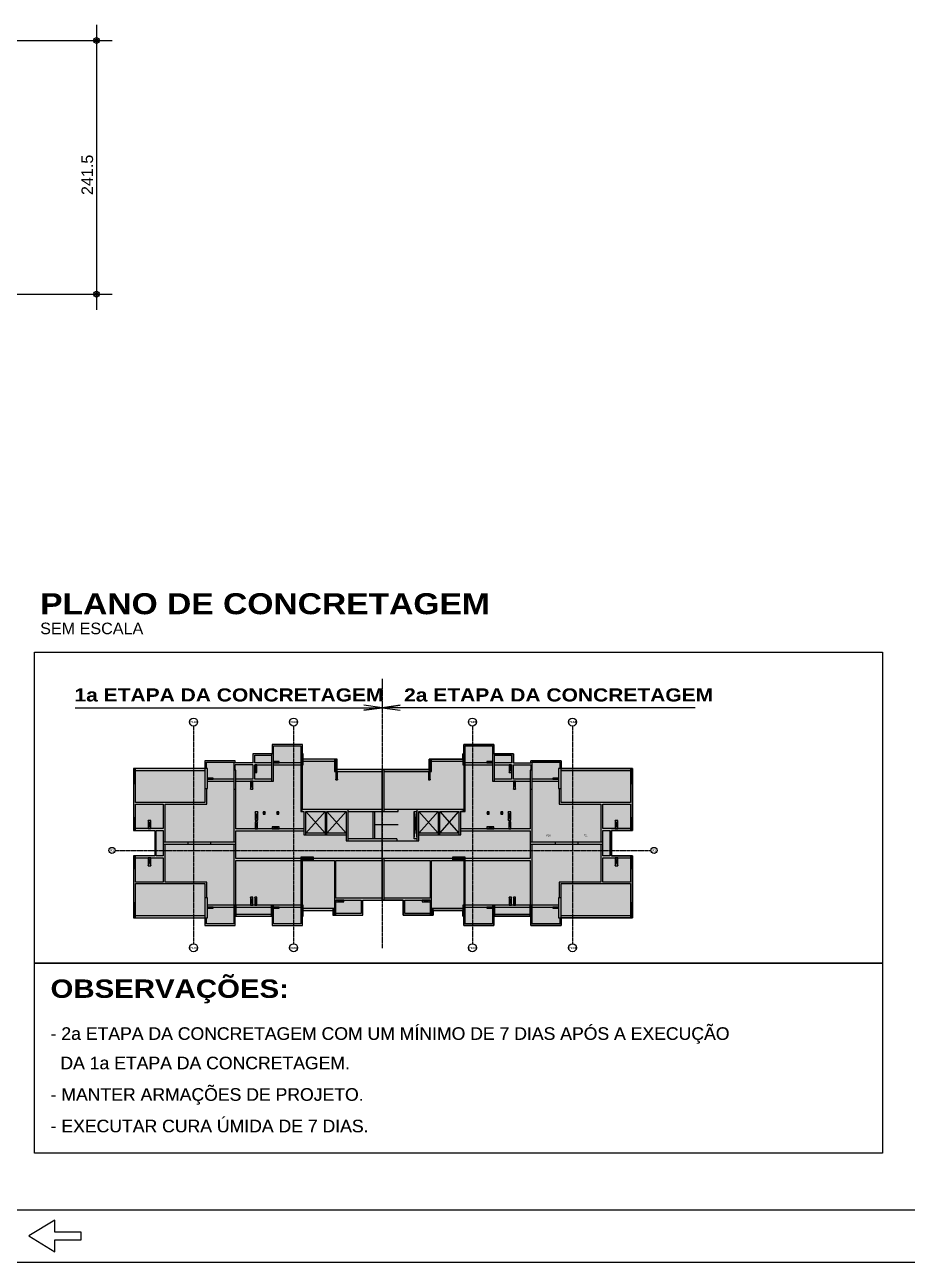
# Model space of a CAD drawing. Extents: x 0 to 7795, y 0 to 4205.
# Drawn here: x 5024 to 5864, y 0 to 1178 of the extents above; entities that cross this region are included whole.
import ezdxf

# ---------------------------------------------------------------- set-up
doc = ezdxf.new("R2010")
doc.units = 0
doc.header["$MEASUREMENT"] = 0
doc.linetypes.add('ESTILO_TQS_0007', pattern=[2.1, 1.5, -0.2, 0.2, -0.2])
for name, color, linetype in [('MTH-179', 1, 'CONTINUOUS'), ('MTH-230', 1, 'CONTINUOUS'), ('MTH-COTAS7', 31, 'CONTINUOUS'), ('MTH-EIXO-214', 4, 'CONTINUOUS'), ('MTH-EIXO-217', 8, 'CONTINUOUS'), ('MTH-FACE-VIGA', 7, 'CONTINUOUS'), ('MTH-MARGEM', 5, 'CONTINUOUS'), ('MTH-PILAR-SEGUE', 5, 'CONTINUOUS'), ('MTH-SIMB_COTA', 3, 'CONTINUOUS'), ('MTH-SOMB118', 163, 'CONTINUOUS'), ('MTH-SOMB120', 56, 'CONTINUOUS'), ('MTH-SOMBRA25', 253, 'CONTINUOUS'), ('MTH-TXT-NEGRITO', 5, 'CONTINUOUS'), ('MTH-TXT-NOTAS', 3, 'CONTINUOUS'), ('MTH-TXT2', 5, 'CONTINUOUS')]:
    doc.layers.add(name, color=color, linetype=linetype)
doc.styles.add('TQS_ARIAL', font='arial.ttf')
doc.styles.add('TQS_ARIAL_BLACK', font='ariblk.ttf')

msp = doc.modelspace()

# ---------------------------------------------------------------- linework, layer by layer
at = {"layer": 'MTH-179', "linetype": 'Continuous'}
msp.add_line((0.004008, -0.002219), (7795.004008, -0.002219), dxfattribs=at)
msp.add_lwpolyline([(5027.503275, 24.997781), (5052.503275, 9.997781), (5052.503275, 21.247781), (5077.503275, 21.247781), (5077.503275, 28.747781), (5052.503275, 28.747781), (5052.503275, 39.997781), (5027.503275, 24.997781)], dxfattribs=at)
at = {"layer": 'MTH-230', "linetype": 'Continuous'}
for p, q in [((5242.664457, 466.218767), (5244.664457, 473.718767)), ((5244.664457, 466.218767), (5242.664457, 473.718767)), ((5260.964456, 476.618757), (5265.964446, 475.618757)), ((5260.964456, 475.618757), (5265.964446, 476.618757)), ((5463.764457, 475.618767), (5468.764457, 476.618767)), ((5468.764457, 475.618767), (5463.764457, 476.618767)), ((5485.064456, 466.217037), (5487.064456, 473.718767)), ((5485.064456, 473.717037), (5487.064456, 466.217037)), ((5198.064004, 460.968766), (5203.064004, 459.968766)), ((5198.064004, 459.968766), (5203.064004, 460.968766)), ((5319.964456, 467.218767), (5321.564456, 459.218767)), ((5319.964456, 459.218767), (5321.564456, 467.218767)), ((5409.764457, 467.218767), (5408.164457, 459.218767)), ((5408.164457, 467.218767), (5409.764457, 459.218767)), ((5531.664628, 460.968766), (5526.664456, 459.968766)), ((5526.664456, 460.968766), (5531.664628, 459.968766)), ((5238.764457, 458.068767), (5240.764457, 450.568767)), ((5238.764457, 450.568767), (5240.764457, 458.068767)), ((5488.964457, 458.068767), (5490.964457, 450.568767)), ((5488.964457, 450.568767), (5490.964457, 458.068767)), ((5245.714376, 420.768767), (5243.214376, 428.768767)), ((5245.714376, 428.768767), (5243.214376, 420.768767)), ((5252.814456, 426.768767), (5250.814456, 428.768767)), ((5252.814456, 428.768767), (5250.814456, 426.768767)), ((5265.814456, 426.768767), (5263.814456, 428.768767)), ((5265.814456, 428.768767), (5263.814456, 426.768767)), ((5291.464457, 408.368764), (5309.764457, 429.218767)), ((5291.464457, 429.218767), (5309.764457, 408.368764)), ((5311.364457, 408.368764), (5329.664457, 429.218767)), ((5311.364457, 429.218767), (5329.664457, 408.368764)), ((5394.564456, 403.218763), (5397.064456, 429.218763)), ((5394.564456, 429.218763), (5397.064456, 403.218763)), ((5398.964456, 408.368764), (5417.264456, 429.218767)), ((5398.964456, 429.218767), (5417.264456, 408.368764)), ((5418.864456, 408.368764), (5437.164456, 429.218767)), ((5418.864456, 429.218767), (5437.164456, 408.368764)), ((5463.914456, 426.768767), (5465.914456, 428.768767)), ((5465.914456, 426.768767), (5463.914456, 428.768767)), ((5476.914456, 426.768767), (5478.914456, 428.768767)), ((5478.914456, 426.768767), (5476.914456, 428.768767)), ((5484.014537, 420.768767), (5486.514537, 428.768767)), ((5486.514537, 420.768767), (5484.014537, 428.768767)), ((5141.314455, 412.968767), (5143.814457, 420.468766)), ((5143.814457, 412.968767), (5141.314455, 420.468766)), ((5245.214376, 419.218767), (5243.214376, 412.718767)), ((5243.214376, 419.218767), (5245.214376, 412.718767)), ((5265.914547, 412.718767), (5259.414376, 414.418767)), ((5265.914547, 414.418767), (5259.414376, 412.718767)), ((5463.814365, 412.718767), (5470.314537, 414.42587)), ((5470.314537, 412.718767), (5463.814365, 414.42587)), ((5484.514537, 419.218767), (5486.514537, 412.718767)), ((5484.514537, 412.718767), (5486.514537, 419.218767)), ((5585.914456, 412.968757), (5588.414456, 420.468757)), ((5588.414456, 412.968757), (5585.914456, 420.468757)), ((5141.31445, 385.068777), (5143.81445, 377.568777)), ((5141.31445, 377.568777), (5143.81445, 385.068777)), ((5585.914456, 385.068767), (5588.414463, 377.568767)), ((5585.914456, 377.568767), (5588.414463, 385.068767)), ((5238.764457, 339.968767), (5240.764457, 347.468767)), ((5240.764457, 339.968767), (5238.764457, 347.468767)), ((5242.664457, 339.968767), (5244.664457, 347.468767)), ((5244.664457, 339.968767), (5242.664457, 347.468767)), ((5319.964456, 343.168767), (5327.464456, 344.668767)), ((5327.464456, 343.168767), (5319.964456, 344.668767)), ((5402.264457, 344.668767), (5409.764457, 343.168767)), ((5402.264457, 343.168767), (5409.764457, 344.668767)), ((5487.064457, 339.968767), (5485.064457, 347.468767)), ((5485.064457, 339.968767), (5487.064457, 347.468766)), ((5488.964457, 339.968767), (5490.964457, 347.468767)), ((5490.964457, 339.968767), (5488.964457, 347.468766)), ((5198.064004, 337.068767), (5203.064457, 338.068767)), ((5203.064457, 337.068767), (5198.064004, 338.068767)), ((5260.964533, 337.068767), (5265.964704, 338.068767)), ((5265.964704, 337.068767), (5260.964533, 338.068767)), ((5463.76438, 337.068767), (5468.76438, 338.068767)), ((5468.76438, 337.068767), (5463.76438, 338.068767)), ((5526.664456, 338.068767), (5531.664909, 337.068767)), ((5526.664456, 337.068767), (5531.664909, 338.068767))]:
    msp.add_line(p, q, dxfattribs=at)
msp.add_lwpolyline([(5032.954474, 580.817326), (5840.474633, 580.817326), (5840.474633, 284.839459), (5032.954474, 284.839459), (5032.954474, 580.817326)], dxfattribs=at)
for centre, radius in [((5184.464456, 514.318872), 3.8), ((5279.764456, 514.318872), 3.8), ((5449.964456, 514.318872), 3.8), ((5545.264456, 514.318872), 3.8), ((5106.822569, 392.068763), 2.941888), ((5622.906344, 392.068763), 2.941888), ((5184.464456, 299.368767), 3.8), ((5279.764456, 299.368767), 3.8), ((5449.964456, 299.368767), 3.8), ((5545.264456, 299.368767), 3.8)]:
    msp.add_circle(centre, radius, dxfattribs=at)
at = {"layer": 'MTH-COTAS7', "linetype": 'Continuous'}
for p, q in [((5092.071144, 1178.211885), (5092.071144, 906.711894)), ((4922.071144, 1163.211885), (5107.071144, 1163.211885)), ((4882.071143, 921.711894), (5107.071144, 921.711894))]:
    msp.add_line(p, q, dxfattribs=at)
for points in [[(5071.630085, 528.003722), (5363.914456, 528.003722), (5346.564171, 525.719513), (5363.914456, 528.003722), (5346.564171, 530.28793)], [(5662.014215, 528.003722), (5363.914456, 528.003722), (5381.264741, 530.28793), (5363.914456, 528.003722), (5381.264741, 525.719513)]]:
    msp.add_lwpolyline(points, dxfattribs=at)
at = {"layer": 'MTH-EIXO-214', "linetype": 'ESTILO_TQS_0007'}
for p, q in [((5184.464456, 510.518872), (5184.464456, 303.168767)), ((5279.764456, 510.518872), (5279.764456, 303.168767)), ((5449.964456, 510.518872), (5449.964456, 303.168767)), ((5545.264456, 510.518872), (5545.264456, 303.168767)), ((5109.764456, 392.068763), (5619.964456, 392.068763))]:
    msp.add_line(p, q, dxfattribs=at)
at = {"layer": 'MTH-EIXO-217', "linetype": 'ESTILO_TQS_0007'}
msp.add_line((5363.914456, 555.495763), (5363.914456, 299.078251), dxfattribs=at)
at = {"layer": 'MTH-FACE-VIGA', "linetype": 'Continuous'}
for p, q in [((5488.964456, 475.618767), (5488.964456, 484.117037)), ((5224.164376, 475.618767), (5224.164376, 477.368767)), ((5240.764456, 475.618767), (5224.164376, 475.618767)), ((5240.764456, 473.718767), (5224.164376, 473.718767)), ((5488.964456, 475.618767), (5505.564537, 475.618767)), ((5488.964456, 473.718767), (5505.564537, 473.718767)), ((5488.964456, 459.968767), (5488.964456, 473.718767)), ((5505.564537, 475.618767), (5505.564537, 477.368767)), ((5379.364456, 429.218767), (5379.364456, 431.118767)), ((5356.964456, 416.91876), (5379.364456, 416.91876)), ((5377.914456, 403.218767), (5377.914456, 401.318767))]:
    msp.add_line(p, q, dxfattribs=at)
for points in [[(5258.764456, 484.117037), (5240.764456, 484.117037)], [(5240.764456, 484.117037), (5240.764456, 475.618767)], [(5288.064456, 493.018872), (5259.264456, 493.018872)], [(5259.264456, 493.018872), (5259.264456, 484.115307)], [(5260.664456, 491.618872), (5286.664456, 491.618872)], [(5260.664456, 484.115307), (5260.664456, 491.618872)], [(5286.664456, 491.618872), (5286.664456, 484.118767)], [(5288.064456, 484.118767), (5288.064456, 493.018872)], [(5470.464456, 493.018872), (5441.664456, 493.018872)], [(5441.664456, 493.018872), (5441.664456, 484.118767)], [(5443.064456, 491.618872), (5469.064456, 491.618872)], [(5443.064456, 484.118767), (5443.064456, 491.618872)], [(5469.064456, 491.618872), (5469.064456, 484.117037)], [(5470.464456, 484.117037), (5470.464456, 493.018872)], [(5488.964456, 484.117037), (5470.964457, 484.117037)], [(5224.164376, 477.368767), (5195.264004, 477.368767)], [(5195.264004, 477.368767), (5195.264004, 469.968767)], [(5196.664004, 475.968767), (5222.764376, 475.968767)], [(5196.664004, 469.968767), (5196.664004, 475.968767)], [(5222.764376, 475.968767), (5222.764376, 468.468767)], [(5224.164376, 468.468767), (5224.164376, 473.718767)], [(5240.764456, 473.718767), (5240.764456, 459.968767)], [(5242.664456, 482.717037), (5258.464456, 482.717037)], [(5242.664456, 475.618767), (5242.664456, 482.717037)], [(5258.464456, 475.618767), (5242.664456, 475.618767)], [(5242.664456, 473.718767), (5258.464456, 473.718767)], [(5242.664456, 467.768767), (5242.664456, 473.718767)], [(5244.664456, 473.718767), (5242.664456, 473.718767), (5242.664456, 466.218767), (5244.664456, 466.218767), (5244.664456, 473.718767)], [(5265.964446, 476.618757), (5260.964456, 476.618757), (5260.964456, 475.618757), (5265.964446, 475.618757), (5265.964446, 476.618757)], [(5286.064456, 475.618767), (5260.964456, 475.618767)], [(5260.964456, 473.718767), (5286.664456, 473.718767)], [(5286.664456, 473.718767), (5286.664456, 431.118767)], [(5288.064456, 431.118767), (5288.064456, 473.718767)], [(5318.564456, 478.918767), (5288.864456, 478.918767)], [(5288.864456, 477.018767), (5317.964456, 477.018767)], [(5440.864456, 478.918767), (5411.164456, 478.918767)], [(5411.764456, 477.018767), (5440.864456, 477.018767)], [(5441.664456, 473.718767), (5441.664456, 431.118767)], [(5443.064456, 431.118767), (5443.064456, 473.718767)], [(5443.064456, 473.718767), (5468.764457, 473.718767)], [(5468.764457, 475.618767), (5443.664456, 475.618767)], [(5468.764457, 476.618767), (5463.764457, 476.618767), (5463.764457, 475.618767), (5468.764457, 475.618767), (5468.764457, 476.618767)], [(5471.264457, 482.717037), (5487.064456, 482.717037)], [(5487.064456, 475.618767), (5471.264457, 475.618767)], [(5471.264457, 473.718767), (5487.064456, 473.718767)], [(5485.064456, 473.717037), (5485.064456, 466.217037), (5487.064456, 466.217037), (5487.064456, 473.718767), (5485.064456, 473.717037)], [(5487.064456, 482.717037), (5487.064456, 475.618767)], [(5487.064456, 473.718767), (5487.064456, 467.768767)], [(5534.464456, 477.368767), (5505.564537, 477.368767)], [(5505.564537, 473.718767), (5505.564537, 468.468767)], [(5506.964537, 475.968767), (5533.064456, 475.968767)], [(5506.964537, 468.468767), (5506.964537, 475.968767)], [(5533.064456, 475.968767), (5533.064456, 469.968767)], [(5534.464456, 469.968767), (5534.464456, 477.368767)], [(5167.564456, 469.968767), (5129.164456, 469.968767)], [(5129.764456, 468.068767), (5194.964004, 468.068767)], [(5195.264004, 469.968767), (5167.564456, 469.968767)], [(5203.064004, 460.968766), (5198.064004, 460.968766), (5198.064004, 459.968766), (5203.064004, 459.968766), (5203.064004, 460.968766)], [(5222.464376, 459.968767), (5198.064004, 459.968767)], [(5240.764456, 459.968767), (5224.964376, 459.968767)], [(5242.664456, 459.968767), (5242.664456, 467.768767)], [(5258.464456, 459.968767), (5242.664456, 459.968767)], [(5319.964456, 467.218767), (5319.964456, 459.218767), (5321.564456, 459.218767), (5321.564456, 467.218767), (5319.964456, 467.218767)], [(5363.914456, 469.118767), (5321.064456, 469.118767)], [(5321.064456, 467.218767), (5363.614456, 467.218767)], [(5408.664456, 469.118767), (5365.814456, 469.118767)], [(5366.114456, 467.218767), (5408.664456, 467.218767)], [(5409.764457, 467.218767), (5408.164457, 467.218767), (5408.164457, 459.218767), (5409.764457, 459.218767), (5409.764457, 467.218767)], [(5487.064456, 459.968767), (5471.264457, 459.968767)], [(5487.064456, 467.768767), (5487.064456, 459.968767)], [(5504.764537, 459.968767), (5488.964456, 459.968767)], [(5531.664909, 459.968767), (5507.264537, 459.968767)], [(5531.664628, 460.968766), (5526.664456, 460.968766), (5526.664456, 459.968766), (5531.664628, 459.968766), (5531.664628, 460.968766)], [(5562.164456, 469.968767), (5534.464909, 469.968767)], [(5534.764909, 468.068767), (5599.964456, 468.068767)], [(5600.564456, 469.968767), (5562.164456, 469.968767)], [(5127.264456, 455.968767), (5127.264456, 436.868767)], [(5129.164456, 437.568767), (5129.164456, 455.968767)], [(5195.264004, 450.968767), (5195.264004, 437.568767)], [(5197.164004, 436.168767), (5197.164004, 450.968767)], [(5198.064004, 458.068767), (5222.464376, 458.068767)], [(5222.764376, 450.468767), (5222.764376, 411.768767)], [(5224.664376, 412.718767), (5224.664376, 450.468767)], [(5224.964376, 458.068767), (5241.714456, 458.068767)], [(5238.764457, 458.068767), (5238.764457, 450.568767), (5240.764457, 450.568767), (5240.764457, 458.068767), (5238.764457, 458.068767)], [(5241.714456, 458.068767), (5258.764456, 458.068767)], [(5470.964457, 458.068767), (5488.014456, 458.068767)], [(5488.014456, 458.068767), (5504.764537, 458.068767)], [(5488.964457, 458.068767), (5488.964457, 450.568767), (5490.964457, 450.568767), (5490.964457, 458.068767), (5488.964457, 458.068767)], [(5505.064537, 450.468767), (5505.064537, 412.718767)], [(5506.964537, 411.768767), (5506.964537, 450.468767)], [(5507.264537, 458.068767), (5531.664909, 458.068767)], [(5532.564909, 450.968767), (5532.564909, 436.168767)], [(5534.464909, 437.568767), (5534.464909, 450.968767)], [(5600.564456, 455.968767), (5600.564456, 437.568767)], [(5602.464456, 436.868767), (5602.464456, 455.968767)], [(5127.264456, 436.868767), (5127.264456, 423.068767)], [(5195.264004, 437.568767), (5129.164456, 437.568767)], [(5129.164456, 423.068767), (5129.164456, 436.168767)], [(5129.164456, 436.168767), (5155.464457, 436.168767)], [(5155.464457, 436.168767), (5155.464457, 412.968767)], [(5157.364457, 412.018767), (5157.364457, 436.168767)], [(5157.364457, 436.168767), (5167.564456, 436.168767)], [(5167.564456, 436.168767), (5197.164004, 436.168767)], [(5532.564909, 436.168767), (5562.164456, 436.168767)], [(5600.564456, 437.568767), (5534.464909, 437.568767)], [(5562.164456, 436.168767), (5572.364456, 436.168767)], [(5572.364456, 436.168767), (5572.364456, 412.018767)], [(5574.264456, 412.968767), (5574.264456, 436.168767)], [(5574.264456, 436.168767), (5600.564456, 436.168767)], [(5600.564456, 436.168767), (5600.564456, 423.068767)], [(5602.464456, 423.068767), (5602.464456, 436.868767)], [(5245.714376, 420.768767), (5245.714376, 428.768767), (5243.214376, 428.768767), (5243.214376, 420.768767), (5245.714376, 420.768767)], [(5252.814456, 426.768767), (5252.814456, 428.768767), (5250.814456, 428.768767), (5250.814456, 426.768767), (5252.814456, 426.768767)], [(5265.814456, 426.768767), (5265.814456, 428.768767), (5263.814456, 428.768767), (5263.814456, 426.768767), (5265.814456, 426.768767)], [(5356.264456, 431.118767), (5331.564456, 431.118767)], [(5331.564456, 429.218767), (5356.964456, 429.218767)], [(5355.064456, 429.218767), (5355.064456, 403.218767)], [(5363.614456, 431.118767), (5356.264456, 431.118767)], [(5356.964456, 403.218767), (5356.964456, 429.218767)], [(5356.964456, 429.218767), (5363.914456, 429.218767)], [(5365.814456, 429.218767), (5379.364456, 429.218767)], [(5393.614456, 431.118767), (5366.114456, 431.118767)], [(5397.064456, 431.118767), (5393.614456, 431.118767)], [(5394.564456, 429.218767), (5397.064456, 429.218767)], [(5394.564456, 403.218767), (5394.564456, 429.218767)], [(5463.914456, 426.768767), (5465.914456, 426.768767), (5465.914456, 428.768767), (5463.914456, 428.768767), (5463.914456, 426.768767)], [(5476.914456, 426.768767), (5478.914456, 426.768767), (5478.914456, 428.768767), (5476.914456, 428.768767), (5476.914456, 426.768767)], [(5484.014537, 420.768767), (5486.514537, 420.768767), (5486.514537, 428.768767), (5484.014537, 428.768767), (5484.014537, 420.768767)], [(5148.164456, 412.968767), (5129.764456, 412.968767)], [(5141.314455, 412.968767), (5143.814457, 412.968767), (5143.814457, 420.468766), (5141.314455, 420.468766), (5141.314455, 412.968767)], [(5155.464457, 412.968767), (5148.164456, 412.968767)], [(5289.564456, 412.718767), (5224.664376, 412.718767)], [(5245.214376, 419.218767), (5243.214376, 419.218767), (5243.214376, 412.718767), (5245.214376, 412.718767), (5245.214376, 419.218767)], [(5265.914547, 412.718767), (5265.914547, 414.418767), (5259.414376, 414.418767), (5259.414376, 412.718767), (5265.914547, 412.718767)], [(5505.064537, 412.718767), (5439.064456, 412.718767)], [(5463.814365, 412.718767), (5470.314537, 412.718767), (5470.314537, 414.42587), (5463.814365, 414.42587), (5463.814365, 412.718767)], [(5484.514537, 419.218767), (5484.514537, 412.718767), (5486.514537, 412.718767), (5486.514537, 419.218767), (5484.514537, 419.218767)], [(5581.564456, 412.968767), (5574.264456, 412.968767)], [(5599.964456, 412.968767), (5581.564456, 412.968767)], [(5585.914456, 412.968757), (5588.414456, 412.968757), (5588.414456, 420.468757), (5585.914456, 420.468757), (5585.914456, 412.968757)], [(5129.164456, 411.068767), (5147.464456, 411.068767)], [(5147.464456, 411.068767), (5147.464456, 386.968767)], [(5148.864456, 411.068767), (5155.464457, 411.068767)], [(5148.864456, 386.968767), (5148.864456, 411.068767)], [(5155.464457, 411.068767), (5155.464457, 399.968767)], [(5157.364457, 400.268767), (5157.364457, 412.018767)], [(5222.764376, 411.768767), (5222.764376, 400.268767)], [(5224.664376, 399.968767), (5224.664376, 410.818767)], [(5224.664376, 410.818767), (5289.564456, 410.818767)], [(5309.764456, 408.368768), (5291.464456, 408.368768)], [(5291.464456, 406.968768), (5309.764456, 406.968768)], [(5329.664456, 408.368768), (5311.364456, 408.368768)], [(5311.364456, 406.968768), (5329.664456, 406.968768)], [(5356.964456, 403.218767), (5331.564456, 403.218767)], [(5331.564456, 401.318767), (5356.264456, 401.318767)], [(5356.264456, 401.318767), (5393.614456, 401.318767)], [(5377.914456, 403.218767), (5356.964456, 403.218767)], [(5393.614456, 401.318767), (5397.064456, 401.318767)], [(5397.064456, 403.218767), (5394.564456, 403.218767)], [(5417.264456, 408.368768), (5398.964456, 408.368768)], [(5398.964456, 406.968768), (5417.264456, 406.968768)], [(5437.164456, 408.368768), (5418.864456, 408.368768)], [(5418.864456, 406.968768), (5437.164456, 406.968768)], [(5439.064456, 410.818767), (5505.064537, 410.818767)], [(5505.064537, 410.818767), (5505.064537, 399.968767)], [(5506.964537, 400.268767), (5506.964537, 411.768767)], [(5572.364456, 412.018767), (5572.364456, 400.268767)], [(5574.264456, 411.068767), (5580.864456, 411.068767)], [(5574.264456, 399.968767), (5574.264456, 411.068767)], [(5580.864456, 411.068767), (5580.864456, 386.968767)], [(5582.264456, 411.068767), (5600.564456, 411.068767)], [(5582.264456, 386.968767), (5582.264456, 411.068767)], [(5155.464457, 398.068767), (5155.464457, 386.968767)], [(5157.364457, 386.018767), (5157.364457, 397.768767)], [(5200.664376, 399.968767), (5179.464456, 399.968767)], [(5179.464456, 398.068767), (5200.664376, 398.068767)], [(5222.764376, 397.768767), (5222.764376, 383.518894)], [(5224.664376, 384.468894), (5224.664376, 398.068767)], [(5505.064537, 398.068767), (5505.064537, 384.468894)], [(5506.964537, 383.518894), (5506.964537, 397.768767)], [(5550.264456, 399.968767), (5529.064537, 399.968767)], [(5529.064537, 398.068767), (5550.264456, 398.068767)], [(5572.364456, 397.768767), (5572.364456, 386.018767)], [(5574.264456, 386.968767), (5574.264456, 398.068767)], [(5147.464456, 386.968767), (5129.164456, 386.968767)], [(5129.164456, 385.068767), (5148.164456, 385.068767)], [(5141.31445, 385.068777), (5141.31445, 377.568777), (5143.81445, 377.568777), (5143.81445, 385.068777), (5141.31445, 385.068777)], [(5148.164456, 385.068767), (5155.464457, 385.068767)], [(5155.464457, 386.968767), (5148.864456, 386.968767)], [(5155.464457, 385.068767), (5155.464457, 361.868767)], [(5157.364457, 361.868767), (5157.364457, 386.018767)], [(5222.764376, 383.518894), (5222.764376, 339.968767)], [(5286.664456, 384.468894), (5224.664376, 384.468894)], [(5224.664376, 382.568894), (5286.664456, 382.568894)], [(5224.664376, 339.968767), (5224.664376, 382.568894)], [(5286.664456, 382.568894), (5286.664456, 339.968767)], [(5288.064456, 339.968767), (5288.064456, 382.268894)], [(5319.264456, 384.468894), (5298.664456, 384.468894)], [(5298.664456, 382.568894), (5318.564456, 382.568894)], [(5318.564456, 382.568894), (5318.564456, 345.618767)], [(5363.914456, 384.468894), (5319.264456, 384.468894)], [(5319.964456, 346.568767), (5319.964456, 382.568894)], [(5319.964456, 382.568894), (5363.614456, 382.568894)], [(5410.464457, 384.468894), (5365.814456, 384.468894)], [(5366.114456, 382.568894), (5409.764457, 382.568894)], [(5409.764457, 382.568894), (5409.764457, 346.568767)], [(5431.064456, 384.468894), (5410.464457, 384.468894)], [(5411.164457, 345.618767), (5411.164457, 382.568894)], [(5411.164457, 382.568894), (5431.064456, 382.568894)], [(5441.664456, 382.268894), (5441.664456, 339.968767)], [(5505.064537, 384.468894), (5443.064456, 384.468894)], [(5443.064456, 339.968767), (5443.064456, 382.568894)], [(5443.064456, 382.568894), (5505.064537, 382.568894)], [(5505.064537, 382.568894), (5505.064537, 339.968767)], [(5506.964537, 339.968767), (5506.964537, 383.518894)], [(5572.364456, 386.018767), (5572.364456, 361.868767)], [(5580.864456, 386.968767), (5574.264456, 386.968767)], [(5574.264456, 385.068767), (5581.564456, 385.068767)], [(5574.264456, 361.868767), (5574.264456, 385.068767)], [(5581.564456, 385.068767), (5599.964456, 385.068767)], [(5600.564456, 386.968767), (5582.264456, 386.968767)], [(5585.914456, 385.068767), (5585.914456, 377.568767), (5588.414463, 377.568767), (5588.414463, 385.068767), (5585.914456, 385.068767)], [(5127.264456, 374.968767), (5127.264456, 361.168767)], [(5129.164456, 361.868767), (5129.164456, 374.968767)], [(5600.564456, 374.968767), (5600.564456, 361.868767)], [(5602.464456, 361.168767), (5602.464456, 374.968767)], [(5127.264456, 361.168767), (5127.264456, 342.068767)], [(5155.464457, 361.868767), (5129.164456, 361.868767)], [(5129.164456, 342.068767), (5129.164456, 360.468767)], [(5129.164456, 360.468767), (5195.264004, 360.468767)], [(5167.564456, 361.868767), (5157.364457, 361.868767)], [(5197.164004, 361.868767), (5167.564456, 361.868767)], [(5195.264004, 360.468767), (5195.264004, 347.068767)], [(5197.164004, 347.068767), (5197.164004, 361.868767)], [(5532.564909, 361.868767), (5532.564909, 347.068767)], [(5562.164456, 361.868767), (5532.564909, 361.868767)], [(5534.464909, 347.068767), (5534.464909, 360.468767)], [(5534.464909, 360.468767), (5600.564456, 360.468767)], [(5572.364456, 361.868767), (5562.164456, 361.868767)], [(5600.564456, 361.868767), (5574.264456, 361.868767)], [(5600.564456, 360.468767), (5600.564456, 342.068767)], [(5602.464456, 342.068767), (5602.464456, 361.168767)], [(5238.764457, 339.968767), (5240.764457, 339.968767), (5240.764457, 347.468767), (5238.764457, 347.468767), (5238.764457, 339.968767)], [(5242.664457, 339.968767), (5244.664457, 339.968767), (5244.664457, 347.468767), (5242.664457, 347.468767), (5242.664457, 339.968767)], [(5318.564456, 345.618767), (5318.564456, 336.668767)], [(5344.864457, 346.568767), (5319.964456, 346.568767)], [(5319.964456, 336.668767), (5319.964456, 344.668767)], [(5319.964456, 344.668767), (5344.164457, 344.668767)], [(5319.964456, 343.168767), (5327.464456, 343.168767), (5327.464456, 344.668767), (5319.964456, 344.668767), (5319.964456, 343.168767)], [(5344.164457, 344.668767), (5344.164457, 331.968767)], [(5363.614456, 346.568767), (5344.864457, 346.568767)], [(5345.564457, 330.568767), (5345.564457, 344.668767)], [(5345.564457, 344.668767), (5363.914456, 344.668767)], [(5365.814456, 344.668767), (5384.164456, 344.668767)], [(5384.864456, 346.568767), (5366.114456, 346.568767)], [(5384.164456, 344.668767), (5384.164456, 330.568767)], [(5409.764457, 346.568767), (5384.864456, 346.568767)], [(5385.564456, 331.968767), (5385.564456, 344.668767)], [(5385.564456, 344.668767), (5409.764457, 344.668767)], [(5402.264457, 344.668767), (5402.264457, 343.168767), (5409.764457, 343.168767), (5409.764457, 344.668767), (5402.264457, 344.668767)], [(5409.764457, 344.668767), (5409.764457, 336.668771)], [(5411.164457, 336.668771), (5411.164457, 345.618767)], [(5485.064457, 339.968767), (5487.064457, 339.968767), (5487.064457, 347.468766), (5485.064457, 347.468767), (5485.064457, 339.968767)], [(5488.964457, 339.968767), (5490.964457, 339.968767), (5490.964457, 347.468767), (5488.964457, 347.468766), (5488.964457, 339.968767)], [(5194.964004, 329.968767), (5129.764456, 329.968767)], [(5222.764376, 339.968767), (5197.764004, 339.968767)], [(5198.064004, 338.068767), (5222.464376, 338.068767)], [(5203.064458, 338.068767), (5198.064004, 338.068767), (5198.064004, 337.068767), (5203.064458, 337.068767), (5203.064458, 338.068767)], [(5258.464533, 339.968767), (5224.964376, 339.968767)], [(5225.264376, 338.068767), (5258.164533, 338.068767)], [(5258.164533, 330.968767), (5225.264376, 330.968767)], [(5286.664456, 339.968767), (5260.664533, 339.968767)], [(5260.964533, 338.068767), (5286.064456, 338.068767)], [(5260.964533, 337.068767), (5265.964704, 337.068767), (5265.964704, 338.068767), (5260.964533, 338.068767), (5260.964533, 337.068767)], [(5316.964456, 336.669421), (5288.864456, 336.669421)], [(5288.864456, 334.769421), (5316.964456, 334.769421)], [(5319.964456, 330.568767), (5345.564457, 330.568767)], [(5344.164457, 331.968767), (5320.564456, 331.968767)], [(5384.164456, 330.568767), (5409.764456, 330.568767)], [(5409.164456, 331.968767), (5385.564456, 331.968767)], [(5440.864456, 336.669421), (5412.764456, 336.669421)], [(5412.764456, 334.769421), (5440.864456, 334.769421)], [(5469.06438, 339.968767), (5443.064456, 339.968767)], [(5443.664456, 338.068767), (5468.76438, 338.068767)], [(5468.76438, 338.068767), (5463.76438, 338.068767), (5463.76438, 337.068767), (5468.76438, 337.068767), (5468.76438, 338.068767)], [(5504.764537, 339.968767), (5471.26438, 339.968767)], [(5471.56438, 338.068767), (5504.464537, 338.068767)], [(5504.464537, 330.968767), (5471.56438, 330.968767)], [(5531.66519, 339.968767), (5506.964537, 339.968767)], [(5507.264537, 338.068767), (5531.66519, 338.068767)], [(5526.664456, 338.068767), (5526.664456, 337.068767), (5531.664909, 337.068767), (5531.664909, 338.068767), (5526.664456, 338.068767)], [(5599.964456, 329.968767), (5534.764909, 329.968767)], [(5129.164456, 328.068767), (5167.564456, 328.068767)], [(5167.564456, 328.068767), (5195.264456, 328.068767)], [(5195.264456, 328.068767), (5195.264456, 320.668767)], [(5195.264456, 320.668767), (5224.164376, 320.668767)], [(5196.664456, 322.068767), (5196.664456, 328.068767)], [(5222.764376, 322.068767), (5196.664456, 322.068767)], [(5222.764376, 329.568767), (5222.764376, 322.068767)], [(5224.164376, 320.668767), (5224.164376, 329.568767)], [(5224.964376, 329.568767), (5258.464533, 329.568767)], [(5259.264533, 329.568767), (5259.264533, 320.668767)], [(5259.264533, 320.668767), (5288.064456, 320.668767)], [(5260.664533, 322.068767), (5260.664533, 329.568767)], [(5286.664456, 322.068767), (5260.664533, 322.068767)], [(5286.664456, 329.568766), (5286.664456, 322.068767)], [(5288.064456, 320.668767), (5288.064456, 329.568766)], [(5441.664456, 329.568766), (5441.664456, 320.668767)], [(5441.664456, 320.668767), (5470.46438, 320.668767)], [(5443.064456, 322.068767), (5443.064456, 329.568766)], [(5469.06438, 322.068767), (5443.064456, 322.068767)], [(5469.06438, 329.568767), (5469.06438, 322.068767)], [(5470.46438, 320.668767), (5470.46438, 329.568767)], [(5471.26438, 329.568767), (5504.764537, 329.568767)], [(5505.564537, 329.568767), (5505.564537, 320.668767)], [(5505.564537, 320.668767), (5534.464456, 320.668767)], [(5506.964537, 322.068767), (5506.964537, 329.568767)], [(5533.064456, 322.068767), (5506.964537, 322.068767)], [(5533.064456, 328.068767), (5533.064456, 322.068767)], [(5534.464456, 320.668767), (5534.464456, 328.068767)], [(5534.464456, 328.068767), (5562.164456, 328.068767)], [(5562.164456, 328.068767), (5600.564456, 328.068767)]]:
    msp.add_lwpolyline(points, dxfattribs=at)
at = {"layer": 'MTH-MARGEM', "linetype": 'Continuous'}
msp.add_line((175.004008, 49.997781), (7745.004008, 49.997781), dxfattribs=at)
at = {"layer": 'MTH-PILAR-SEGUE', "linetype": 'Continuous'}
for points in [[(5258.764456, 458.067037), (5260.664456, 458.067037), (5260.664456, 484.115307), (5258.764456, 484.115307), (5258.764456, 458.067037)], [(5286.664456, 473.718767), (5288.864456, 473.718767), (5288.864456, 484.118767), (5286.664456, 484.118767), (5286.664456, 473.718767)], [(5440.864456, 473.718767), (5443.064456, 473.718767), (5443.064456, 484.118767), (5440.864456, 484.118767), (5440.864456, 473.718767)], [(5469.064457, 458.068767), (5470.964457, 458.068767), (5470.964457, 484.117037), (5469.064457, 484.117037), (5469.064457, 458.068767)], [(5318.564456, 467.218767), (5321.064456, 467.218767), (5321.064456, 478.918767), (5318.564456, 478.918767), (5318.564456, 467.218767)], [(5408.664456, 467.218767), (5411.164456, 467.218767), (5411.164456, 478.918767), (5408.664456, 478.918767), (5408.664456, 467.218767)], [(5127.264456, 455.968767), (5129.164456, 455.968767), (5129.164456, 469.968767), (5127.264456, 469.968767), (5127.264456, 455.968767)], [(5195.264004, 450.968767), (5197.764004, 450.968767), (5197.764004, 469.968767), (5195.264004, 469.968767), (5195.264004, 450.968767)], [(5222.764376, 450.468767), (5224.664376, 450.468767), (5224.664376, 468.468767), (5222.764376, 468.468767), (5222.764376, 450.468767)], [(5363.914456, 429.218767), (5365.814456, 429.218767), (5365.814456, 469.118767), (5363.914456, 469.118767), (5363.914456, 429.218767)], [(5505.064537, 450.468767), (5506.964537, 450.468767), (5506.964537, 468.468767), (5505.064537, 468.468767), (5505.064537, 450.468767)], [(5531.964909, 450.968767), (5534.464909, 450.968767), (5534.464909, 469.968767), (5531.964909, 469.968767), (5531.964909, 450.968767)], [(5600.564456, 455.968767), (5602.464456, 455.968767), (5602.464456, 469.968767), (5600.564456, 469.968767), (5600.564456, 455.968767)], [(5289.564456, 406.968767), (5291.464456, 406.968767), (5291.464456, 429.218767), (5309.764456, 429.218767), (5309.764456, 406.968767), (5311.364456, 406.968767), (5311.364456, 429.218767), (5329.664456, 429.218767), (5329.664456, 401.318767), (5331.564456, 401.318767), (5331.564456, 431.118767), (5286.664456, 431.118767), (5286.664456, 429.218767), (5289.564456, 429.218767), (5289.564456, 406.968767)], [(5439.064456, 406.968767), (5439.064456, 429.218767), (5443.064456, 429.218767), (5443.064456, 431.118767), (5397.064456, 431.118767), (5397.064456, 401.318767), (5398.964456, 401.318767), (5398.964456, 429.218767), (5417.264456, 429.218767), (5417.264456, 406.968767), (5418.864456, 406.968767), (5418.864456, 429.218767), (5437.164456, 429.218767), (5437.164456, 406.968767), (5439.064456, 406.968767)], [(5127.264456, 411.068767), (5129.164456, 411.068767), (5129.164456, 423.068767), (5127.264456, 423.068767), (5127.264456, 411.068767)], [(5600.564456, 411.068767), (5602.464456, 411.068767), (5602.464456, 423.068767), (5600.564456, 423.068767), (5600.564456, 411.068767)], [(5179.464456, 398.068767), (5179.464456, 399.968767), (5155.464456, 399.968767), (5155.464456, 398.068767), (5179.464456, 398.068767)], [(5224.664376, 398.068767), (5224.664376, 399.968767), (5200.664376, 399.968767), (5200.664376, 398.068767), (5224.664376, 398.068767)], [(5529.064537, 398.068767), (5529.064537, 399.968767), (5505.064537, 399.968767), (5505.064537, 398.068767), (5529.064537, 398.068767)], [(5574.264456, 398.068767), (5574.264456, 399.968767), (5550.264456, 399.968767), (5550.264456, 398.068767), (5574.264456, 398.068767)], [(5127.264456, 374.968767), (5129.164456, 374.968767), (5129.164456, 386.968767), (5127.264456, 386.968767), (5127.264456, 374.968767)], [(5298.664456, 382.568894), (5298.664456, 385.568894), (5286.664456, 385.568894), (5286.664456, 382.568894), (5298.664456, 382.568894)], [(5363.914456, 344.668767), (5365.814456, 344.668767), (5365.814456, 384.468894), (5363.914456, 384.468894), (5363.914456, 344.668767)], [(5443.064456, 382.568894), (5443.064456, 385.568894), (5431.064456, 385.568894), (5431.064456, 382.568894), (5443.064456, 382.568894)], [(5600.564456, 374.968767), (5602.464456, 374.968767), (5602.464456, 386.968767), (5600.564456, 386.968767), (5600.564456, 374.968767)], [(5127.264456, 328.068767), (5129.164456, 328.068767), (5129.164456, 342.068767), (5127.264456, 342.068767), (5127.264456, 328.068767)], [(5195.264004, 328.068767), (5197.764004, 328.068767), (5197.764004, 347.068767), (5195.264004, 347.068767), (5195.264004, 328.068767)], [(5531.964909, 328.068767), (5534.464909, 328.068767), (5534.464909, 347.068767), (5531.964909, 347.068767), (5531.964909, 328.068767)], [(5600.564456, 328.068767), (5602.464456, 328.068767), (5602.464456, 342.068767), (5600.564456, 342.068767), (5600.564456, 328.068767)], [(5222.764376, 329.568767), (5224.964376, 329.568767), (5224.964376, 339.968767), (5222.764376, 339.968767), (5222.764376, 329.568767)], [(5258.464533, 329.568767), (5260.664533, 329.568767), (5260.664533, 339.968767), (5258.464533, 339.968767), (5258.464533, 329.568767)], [(5286.664456, 329.568766), (5288.864456, 329.568766), (5288.864456, 339.968767), (5286.664456, 339.968767), (5286.664456, 329.568766)], [(5316.964456, 330.568763), (5319.964456, 330.568763), (5319.964456, 336.668767), (5316.964456, 336.668767), (5316.964456, 330.568763)], [(5409.764456, 330.568767), (5412.764456, 330.568767), (5412.764456, 336.668771), (5409.764456, 336.668771), (5409.764456, 330.568767)], [(5440.864456, 329.568766), (5443.064456, 329.568766), (5443.064456, 339.968767), (5440.864456, 339.968767), (5440.864456, 329.568766)], [(5469.06438, 329.568767), (5471.26438, 329.568767), (5471.26438, 339.968767), (5469.06438, 339.968767), (5469.06438, 329.568767)], [(5504.764537, 329.568767), (5506.964537, 329.568767), (5506.964537, 339.968767), (5504.764537, 339.968767), (5504.764537, 329.568767)]]:
    msp.add_lwpolyline(points, dxfattribs=at)
at = {"layer": 'MTH-SIMB_COTA', "linetype": 'Continuous'}
for centre, radius in [((5092.071144, 1163.211885), 2.8), ((5092.071144, 1163.211885), 1.4), ((5092.071144, 921.711894), 2.8), ((5092.071144, 921.711894), 1.4)]:
    msp.add_circle(centre, radius, dxfattribs=at)
at = {"layer": 'MTH-SOMB118', "linetype": 'Continuous'}
msp.add_lwpolyline([(5363.914456, 469.118767), (5321.064456, 469.118767), (5321.064456, 478.918767), (5288.864456, 478.918767), (5288.864456, 484.118767), (5288.064456, 484.118767), (5288.064456, 493.018872), (5259.264456, 493.018872), (5259.264456, 484.117037), (5240.764456, 484.117037), (5240.764456, 475.618767), (5224.164376, 475.618767), (5224.164376, 477.368767), (5195.264004, 477.368767), (5195.264004, 469.968767), (5127.264456, 469.968767), (5127.264456, 411.068767), (5147.464456, 411.068767), (5147.464456, 386.968767), (5127.264456, 386.968767), (5127.264456, 328.068767), (5195.264004, 328.068767), (5195.264004, 320.668767), (5224.164376, 320.668767), (5224.164376, 329.568767), (5259.264533, 329.568767), (5259.264533, 320.668767), (5288.064456, 320.668767), (5288.064456, 329.568766), (5288.864456, 329.568766), (5288.864456, 334.769421), (5316.964456, 334.769421), (5316.964456, 330.568763), (5345.564457, 330.568763), (5345.564457, 344.668767), (5363.914456, 344.668767), (5363.914456, 469.118767)], dxfattribs=at)
for points in [[(5259.264456, 484.117037), (5240.764456, 484.117037), (5259.264533, 329.568767)], [(5240.764456, 484.117037), (5240.764456, 475.618767), (5259.264533, 329.568767)], [(5288.064456, 493.018872), (5259.264456, 493.018872), (5259.264533, 329.568767)], [(5259.264456, 493.018872), (5259.264456, 484.117037), (5259.264533, 329.568767)], [(5288.064456, 484.118767), (5288.064456, 493.018872), (5259.264533, 329.568767)], [(5288.064456, 329.568766), (5288.064456, 484.118767), (5259.264533, 329.568767)], [(5288.864456, 484.118767), (5288.064456, 484.118767), (5288.864456, 334.769421)], [(5288.064456, 484.118767), (5288.064456, 329.568766), (5288.864456, 329.568766)], [(5288.064456, 484.118767), (5288.864456, 329.568766), (5288.864456, 334.769421)], [(5288.864456, 484.118767), (5288.864456, 334.769421), (5288.864456, 478.918767)], [(5195.264004, 469.968767), (5224.164376, 320.668767), (5195.264004, 477.368767)], [(5224.164376, 320.668767), (5224.164376, 475.618767), (5195.264004, 477.368767)], [(5195.264004, 477.368767), (5224.164376, 475.618767), (5224.164376, 477.368767)], [(5240.764456, 475.618767), (5224.164376, 329.568767), (5259.264533, 329.568767)], [(5224.164376, 320.668767), (5224.164376, 329.568767), (5224.164376, 475.618767)], [(5224.164376, 329.568767), (5240.764456, 475.618767), (5224.164376, 475.618767)], [(5288.864456, 478.918767), (5316.964456, 334.769421), (5321.064456, 478.918767)], [(5288.864456, 478.918767), (5288.864456, 334.769421), (5316.964456, 334.769421)], [(5321.064456, 478.918767), (5316.964456, 334.769421), (5321.064456, 469.118767)], [(5127.264456, 411.068767), (5147.464456, 411.068767), (5127.264456, 469.968767)], [(5147.464456, 411.068767), (5195.264004, 469.968767), (5127.264456, 469.968767)], [(5147.464456, 411.068767), (5195.264004, 328.068767), (5195.264004, 469.968767)], [(5195.264004, 328.068767), (5224.164376, 320.668767), (5195.264004, 469.968767)], [(5321.064456, 469.118767), (5316.964456, 334.769421), (5345.564457, 330.568763)], [(5363.914456, 469.118767), (5321.064456, 469.118767), (5345.564457, 344.668767)], [(5345.564457, 344.668767), (5321.064456, 469.118767), (5345.564457, 330.568763)], [(5363.914456, 344.668767), (5363.914456, 469.118767), (5345.564457, 344.668767)], [(5147.464456, 411.068767), (5147.464456, 386.968767), (5195.264004, 328.068767)], [(5147.464456, 386.968767), (5127.264456, 386.968767), (5195.264004, 328.068767)], [(5127.264456, 386.968767), (5127.264456, 328.068767), (5195.264004, 328.068767)], [(5345.564457, 330.568763), (5316.964456, 334.769421), (5316.964456, 330.568763)], [(5195.264004, 328.068767), (5195.264004, 320.668767), (5224.164376, 320.668767)], [(5259.264533, 320.668767), (5288.064456, 320.668767), (5259.264533, 329.568767)], [(5288.064456, 320.668767), (5288.064456, 329.568766), (5259.264533, 329.568767)]]:
    msp.add_solid(points, dxfattribs=at)
at = {"layer": 'MTH-SOMB120', "linetype": 'Continuous'}
msp.add_lwpolyline([(5363.914456, 469.118767), (5408.664456, 469.118767), (5408.664456, 478.918767), (5440.864456, 478.918767), (5440.864456, 484.118767), (5441.664456, 484.118767), (5441.664456, 493.018872), (5470.464456, 493.018872), (5470.464456, 484.117037), (5488.964456, 484.117037), (5488.964456, 475.618767), (5505.564537, 475.618767), (5505.564537, 477.368767), (5534.464909, 477.368767), (5534.464909, 469.968767), (5602.464456, 469.968767), (5602.464456, 411.068767), (5582.264456, 411.068767), (5582.264456, 386.968767), (5602.464456, 386.968767), (5602.464456, 328.068767), (5534.464909, 328.068767), (5534.464909, 320.668767), (5505.564537, 320.668767), (5505.564537, 329.568767), (5470.46438, 329.568767), (5470.46438, 320.668767), (5441.664456, 320.668767), (5441.664456, 329.568766), (5440.864456, 329.568766), (5440.864456, 334.769421), (5412.764456, 334.769421), (5412.764456, 330.568763), (5384.164456, 330.568763), (5384.164456, 344.668767), (5363.914456, 344.668767), (5363.914456, 469.118767)], dxfattribs=at)
for points in [[(5440.864456, 329.568766), (5441.664456, 484.118767), (5441.664456, 329.568766)], [(5440.864456, 478.918767), (5440.864456, 484.118767), (5441.664456, 484.118767)], [(5440.864456, 478.918767), (5441.664456, 484.118767), (5440.864456, 334.769421)], [(5440.864456, 334.769421), (5441.664456, 484.118767), (5440.864456, 329.568766)], [(5441.664456, 484.118767), (5470.464456, 493.018872), (5441.664456, 329.568766)], [(5441.664456, 329.568766), (5470.464456, 493.018872), (5441.664456, 320.668767)], [(5470.464456, 493.018872), (5470.46438, 329.568767), (5441.664456, 320.668767)], [(5470.464456, 493.018872), (5441.664456, 484.118767), (5441.664456, 493.018872)], [(5470.46438, 329.568767), (5470.464456, 493.018872), (5470.464456, 484.117037)], [(5505.564537, 329.568767), (5470.46438, 329.568767), (5470.464456, 484.117037)], [(5488.964456, 484.117037), (5488.964456, 475.618767), (5470.464456, 484.117037)], [(5488.964456, 475.618767), (5505.564537, 329.568767), (5470.464456, 484.117037)], [(5408.664456, 469.118767), (5408.664456, 478.918767), (5440.864456, 478.918767)], [(5408.664456, 469.118767), (5440.864456, 478.918767), (5412.764456, 334.769421)], [(5440.864456, 478.918767), (5440.864456, 334.769421), (5412.764456, 334.769421)], [(5505.564537, 329.568767), (5488.964456, 475.618767), (5505.564537, 475.618767)], [(5505.564537, 477.368767), (5534.464909, 477.368767), (5505.564537, 475.618767)], [(5534.464909, 477.368767), (5534.464909, 328.068767), (5505.564537, 475.618767)], [(5534.464909, 328.068767), (5534.464909, 320.668767), (5505.564537, 475.618767)], [(5534.464909, 320.668767), (5505.564537, 320.668767), (5505.564537, 475.618767)], [(5505.564537, 320.668767), (5505.564537, 329.568767), (5505.564537, 475.618767)], [(5534.464909, 328.068767), (5534.464909, 477.368767), (5534.464909, 469.968767)], [(5408.664456, 469.118767), (5384.164456, 344.668767), (5363.914456, 344.668767)], [(5408.664456, 469.118767), (5363.914456, 344.668767), (5363.914456, 469.118767)], [(5408.664456, 469.118767), (5412.764456, 330.568763), (5384.164456, 330.568763)], [(5408.664456, 469.118767), (5384.164456, 330.568763), (5384.164456, 344.668767)], [(5408.664456, 469.118767), (5412.764456, 334.769421), (5412.764456, 330.568763)], [(5534.464909, 469.968767), (5582.264456, 386.968767), (5602.464456, 328.068767)], [(5534.464909, 469.968767), (5582.264456, 411.068767), (5582.264456, 386.968767)], [(5602.464456, 469.968767), (5582.264456, 411.068767), (5534.464909, 469.968767)], [(5534.464909, 328.068767), (5534.464909, 469.968767), (5602.464456, 328.068767)], [(5602.464456, 469.968767), (5602.464456, 411.068767), (5582.264456, 411.068767)], [(5602.464456, 328.068767), (5582.264456, 386.968767), (5602.464456, 386.968767)], [(5441.664456, 320.668767), (5470.46438, 329.568767), (5470.46438, 320.668767)]]:
    msp.add_solid(points, dxfattribs=at)
at = {"layer": 'MTH-SOMBRA25', "linetype": 'Continuous'}
for points in [[(5258.764456, 458.067037), (5260.664456, 458.067037), (5260.664456, 484.115307)], [(5258.764456, 458.067037), (5260.664456, 484.115307), (5258.764456, 484.115307)], [(5258.764456, 458.067037), (5258.764456, 484.115307), (5258.764456, 458.067037)], [(5286.664456, 473.718767), (5288.864456, 473.718767), (5288.864456, 484.118767)], [(5286.664456, 473.718767), (5288.864456, 484.118767), (5286.664456, 484.118767)], [(5286.664456, 473.718767), (5286.664456, 484.118767), (5286.664456, 473.718767)], [(5440.864456, 473.718767), (5443.064456, 473.718767), (5443.064456, 484.118767)], [(5440.864456, 473.718767), (5443.064456, 484.118767), (5440.864456, 484.118767)], [(5440.864456, 473.718767), (5440.864456, 484.118767), (5440.864456, 473.718767)], [(5469.064457, 458.068767), (5470.964457, 458.068767), (5470.964457, 484.117037)], [(5469.064457, 458.068767), (5470.964457, 484.117037), (5469.064457, 484.117037)], [(5469.064457, 458.068767), (5469.064457, 484.117037), (5469.064457, 458.068767)], [(5318.564456, 467.218767), (5321.064456, 467.218767), (5321.064456, 478.918767)], [(5318.564456, 467.218767), (5321.064456, 478.918767), (5318.564456, 478.918767)], [(5318.564456, 467.218767), (5318.564456, 478.918767), (5318.564456, 467.218767)], [(5408.664456, 467.218767), (5411.164456, 467.218767), (5411.164456, 478.918767)], [(5408.664456, 467.218767), (5411.164456, 478.918767), (5408.664456, 478.918767)], [(5408.664456, 467.218767), (5408.664456, 478.918767), (5408.664456, 467.218767)], [(5127.264456, 455.968767), (5129.164456, 455.968767), (5129.164456, 469.968767)], [(5127.264456, 455.968767), (5129.164456, 469.968767), (5127.264456, 469.968767)], [(5127.264456, 455.968767), (5127.264456, 469.968767), (5127.264456, 455.968767)], [(5195.264004, 450.968767), (5197.764004, 450.968767), (5197.764004, 469.968767)], [(5195.264004, 450.968767), (5197.764004, 469.968767), (5195.264004, 469.968767)], [(5195.264004, 450.968767), (5195.264004, 469.968767), (5195.264004, 450.968767)], [(5222.764376, 450.468767), (5224.664376, 450.468767), (5224.664376, 468.468767)], [(5222.764376, 450.468767), (5224.664376, 468.468767), (5222.764376, 468.468767)], [(5222.764376, 450.468767), (5222.764376, 468.468767), (5222.764376, 450.468767)], [(5363.914456, 429.218767), (5365.814456, 429.218767), (5365.814456, 469.118767)], [(5363.914456, 429.218767), (5365.814456, 469.118767), (5363.914456, 469.118767)], [(5363.914456, 429.218767), (5363.914456, 469.118767), (5363.914456, 429.218767)], [(5505.064537, 450.468767), (5506.964537, 450.468767), (5506.964537, 468.468767)], [(5505.064537, 450.468767), (5506.964537, 468.468767), (5505.064537, 468.468767)], [(5505.064537, 450.468767), (5505.064537, 468.468767), (5505.064537, 450.468767)], [(5531.964909, 450.968767), (5534.464909, 450.968767), (5534.464909, 469.968767)], [(5531.964909, 450.968767), (5534.464909, 469.968767), (5531.964909, 469.968767)], [(5531.964909, 450.968767), (5531.964909, 469.968767), (5531.964909, 450.968767)], [(5600.564456, 455.968767), (5602.464456, 455.968767), (5602.464456, 469.968767)], [(5600.564456, 455.968767), (5602.464456, 469.968767), (5600.564456, 469.968767)], [(5600.564456, 455.968767), (5600.564456, 469.968767), (5600.564456, 455.968767)], [(5331.564456, 431.118767), (5286.664456, 431.118767), (5289.564456, 429.218767)], [(5289.564456, 429.218767), (5286.664456, 431.118767), (5286.664456, 429.218767)], [(5331.564456, 431.118767), (5289.564456, 429.218767), (5291.464456, 429.218767)], [(5289.564456, 429.218767), (5289.564456, 406.968767), (5291.464456, 406.968767)], [(5289.564456, 429.218767), (5291.464456, 406.968767), (5291.464456, 429.218767)], [(5331.564456, 431.118767), (5291.464456, 429.218767), (5309.764456, 429.218767)], [(5331.564456, 431.118767), (5309.764456, 429.218767), (5311.364456, 429.218767)], [(5311.364456, 429.218767), (5309.764456, 429.218767), (5309.764456, 406.968767)], [(5311.364456, 429.218767), (5309.764456, 406.968767), (5311.364456, 406.968767)], [(5331.564456, 431.118767), (5311.364456, 429.218767), (5329.664456, 429.218767)], [(5331.564456, 431.118767), (5329.664456, 429.218767), (5331.564456, 401.318767)], [(5331.564456, 401.318767), (5329.664456, 429.218767), (5329.664456, 401.318767)], [(5443.064456, 431.118767), (5397.064456, 431.118767), (5398.964456, 429.218767)], [(5397.064456, 431.118767), (5397.064456, 401.318767), (5398.964456, 401.318767)], [(5397.064456, 431.118767), (5398.964456, 401.318767), (5398.964456, 429.218767)], [(5443.064456, 431.118767), (5398.964456, 429.218767), (5417.264456, 429.218767)], [(5443.064456, 431.118767), (5417.264456, 429.218767), (5418.864456, 429.218767)], [(5417.264456, 429.218767), (5417.264456, 406.968767), (5418.864456, 406.968767)], [(5417.264456, 429.218767), (5418.864456, 406.968767), (5418.864456, 429.218767)], [(5443.064456, 431.118767), (5418.864456, 429.218767), (5437.164456, 429.218767)], [(5443.064456, 431.118767), (5437.164456, 429.218767), (5439.064456, 429.218767)], [(5437.164456, 429.218767), (5437.164456, 406.968767), (5439.064456, 406.968767)], [(5437.164456, 429.218767), (5439.064456, 406.968767), (5439.064456, 429.218767)], [(5443.064456, 431.118767), (5439.064456, 429.218767), (5443.064456, 429.218767)], [(5127.264456, 411.068767), (5129.164456, 411.068767), (5129.164456, 423.068767)], [(5127.264456, 411.068767), (5129.164456, 423.068767), (5127.264456, 423.068767)], [(5127.264456, 411.068767), (5127.264456, 423.068767), (5127.264456, 411.068767)], [(5600.564456, 411.068767), (5602.464456, 411.068767), (5602.464456, 423.068767)], [(5600.564456, 411.068767), (5602.464456, 423.068767), (5600.564456, 423.068767)], [(5600.564456, 411.068767), (5600.564456, 423.068767), (5600.564456, 411.068767)], [(5179.464456, 398.068767), (5179.464456, 399.968767), (5155.464456, 399.968767)], [(5179.464456, 398.068767), (5155.464456, 399.968767), (5155.464456, 398.068767)], [(5179.464456, 398.068767), (5155.464456, 398.068767), (5179.464456, 398.068767)], [(5224.664376, 398.068767), (5224.664376, 399.968767), (5200.664376, 399.968767)], [(5224.664376, 398.068767), (5200.664376, 399.968767), (5200.664376, 398.068767)], [(5224.664376, 398.068767), (5200.664376, 398.068767), (5224.664376, 398.068767)], [(5529.064537, 398.068767), (5529.064537, 399.968767), (5505.064537, 399.968767)], [(5529.064537, 398.068767), (5505.064537, 399.968767), (5505.064537, 398.068767)], [(5529.064537, 398.068767), (5505.064537, 398.068767), (5529.064537, 398.068767)], [(5574.264456, 398.068767), (5574.264456, 399.968767), (5550.264456, 399.968767)], [(5574.264456, 398.068767), (5550.264456, 399.968767), (5550.264456, 398.068767)], [(5574.264456, 398.068767), (5550.264456, 398.068767), (5574.264456, 398.068767)], [(5127.264456, 374.968767), (5129.164456, 374.968767), (5129.164456, 386.968767)], [(5127.264456, 374.968767), (5129.164456, 386.968767), (5127.264456, 386.968767)], [(5127.264456, 374.968767), (5127.264456, 386.968767), (5127.264456, 374.968767)], [(5298.664456, 382.568894), (5298.664456, 385.568894), (5286.664456, 385.568894)], [(5298.664456, 382.568894), (5286.664456, 385.568894), (5286.664456, 382.568894)], [(5298.664456, 382.568894), (5286.664456, 382.568894), (5298.664456, 382.568894)], [(5363.914456, 344.668767), (5365.814456, 344.668767), (5365.814456, 384.468894)], [(5363.914456, 344.668767), (5365.814456, 384.468894), (5363.914456, 384.468894)], [(5363.914456, 344.668767), (5363.914456, 384.468894), (5363.914456, 344.668767)], [(5443.064456, 382.568894), (5443.064456, 385.568894), (5431.064456, 385.568894)], [(5443.064456, 382.568894), (5431.064456, 385.568894), (5431.064456, 382.568894)], [(5443.064456, 382.568894), (5431.064456, 382.568894), (5443.064456, 382.568894)], [(5600.564456, 374.968767), (5602.464456, 374.968767), (5602.464456, 386.968767)], [(5600.564456, 374.968767), (5602.464456, 386.968767), (5600.564456, 386.968767)], [(5600.564456, 374.968767), (5600.564456, 386.968767), (5600.564456, 374.968767)], [(5127.264456, 328.068767), (5129.164456, 328.068767), (5129.164456, 342.068767)], [(5127.264456, 328.068767), (5129.164456, 342.068767), (5127.264456, 342.068767)], [(5127.264456, 328.068767), (5127.264456, 342.068767), (5127.264456, 328.068767)], [(5195.264004, 328.068767), (5197.764004, 328.068767), (5197.764004, 347.068767)], [(5195.264004, 328.068767), (5197.764004, 347.068767), (5195.264004, 347.068767)], [(5195.264004, 328.068767), (5195.264004, 347.068767), (5195.264004, 328.068767)], [(5531.964909, 328.068767), (5534.464909, 328.068767), (5534.464909, 347.068767)], [(5531.964909, 328.068767), (5534.464909, 347.068767), (5531.964909, 347.068767)], [(5531.964909, 328.068767), (5531.964909, 347.068767), (5531.964909, 328.068767)], [(5600.564456, 328.068767), (5602.464456, 328.068767), (5602.464456, 342.068767)], [(5600.564456, 328.068767), (5602.464456, 342.068767), (5600.564456, 342.068767)], [(5600.564456, 328.068767), (5600.564456, 342.068767), (5600.564456, 328.068767)], [(5222.764376, 329.568767), (5224.964376, 329.568767), (5224.964376, 339.968767)], [(5222.764376, 329.568767), (5224.964376, 339.968767), (5222.764376, 339.968767)], [(5222.764376, 329.568767), (5222.764376, 339.968767), (5222.764376, 329.568767)], [(5258.464533, 329.568767), (5260.664533, 329.568767), (5260.664533, 339.968767)], [(5258.464533, 329.568767), (5260.664533, 339.968767), (5258.464533, 339.968767)], [(5258.464533, 329.568767), (5258.464533, 339.968767), (5258.464533, 329.568767)], [(5286.664456, 329.568766), (5288.864456, 329.568766), (5288.864456, 339.968767)], [(5286.664456, 329.568766), (5288.864456, 339.968767), (5286.664456, 339.968767)], [(5286.664456, 329.568766), (5286.664456, 339.968767), (5286.664456, 329.568766)], [(5316.964456, 330.568763), (5319.964456, 330.568763), (5319.964456, 336.668767)], [(5316.964456, 330.568763), (5319.964456, 336.668767), (5316.964456, 336.668767)], [(5316.964456, 330.568763), (5316.964456, 336.668767), (5316.964456, 330.568763)], [(5409.764456, 330.568767), (5412.764456, 330.568767), (5412.764456, 336.668771)], [(5409.764456, 330.568767), (5412.764456, 336.668771), (5409.764456, 336.668771)], [(5409.764456, 330.568767), (5409.764456, 336.668771), (5409.764456, 330.568767)], [(5440.864456, 329.568766), (5443.064456, 329.568766), (5443.064456, 339.968767)], [(5440.864456, 329.568766), (5443.064456, 339.968767), (5440.864456, 339.968767)], [(5440.864456, 329.568766), (5440.864456, 339.968767), (5440.864456, 329.568766)], [(5469.06438, 329.568767), (5471.26438, 329.568767), (5471.26438, 339.968767)], [(5469.06438, 329.568767), (5471.26438, 339.968767), (5469.06438, 339.968767)], [(5469.06438, 329.568767), (5469.06438, 339.968767), (5469.06438, 329.568767)], [(5504.764537, 329.568767), (5506.964537, 329.568767), (5506.964537, 339.968767)], [(5504.764537, 329.568767), (5506.964537, 339.968767), (5504.764537, 339.968767)], [(5504.764537, 329.568767), (5504.764537, 339.968767), (5504.764537, 329.568767)]]:
    msp.add_solid(points, dxfattribs=at)
at = {"layer": 'MTH-TXT2', "linetype": 'Continuous'}
msp.add_lwpolyline([(5032.954474, 284.839459), (5840.474633, 284.839459), (5840.474633, 103.882272), (5032.954474, 103.882272), (5032.954474, 284.839459)], dxfattribs=at)

# ---------------------------------------------------------------- texts
at = {"layer": 'MTH-COTAS7', "linetype": 'Continuous', "style": 'TQS_ARIAL'}
msp.add_text('241.5', height=11, rotation=90, dxfattribs=at).set_placement((5088.771144, 1016.061889))
at = {"layer": 'MTH-PILAR-SEGUE', "linetype": 'Continuous', "style": 'TQS_ARIAL'}
for s, p in [('P20', (5520.560588, 405.549389)), ('P21', (5555.922388, 405.549389))]:
    msp.add_text(s, height=1.5, dxfattribs=at).set_placement(p)
at = {"layer": 'MTH-TXT-NEGRITO', "linetype": 'Continuous', "style": 'TQS_ARIAL_BLACK'}
for s, height, p in [('PLANO DE CONCRETAGEM', 20, (5038.430294, 616.968328)), ('1a ETAPA DA CONCRETAGEM', 12.5, (5071.088514, 533.885538)), ('2a ETAPA DA CONCRETAGEM', 12.5, (5384.936667, 533.885538)), ('Y101', 1.875, (5180.976716, 513.34912)), ('Y102', 1.875, (5276.276716, 513.34912)), ('Y103', 1.875, (5446.476716, 513.34912)), ('Y104', 1.875, (5541.776716, 513.34912)), ('X1', 1.875, (5105.021242, 391.13823)), ('X1', 1.875, (5621.105018, 391.13823)), ('Y101', 1.875, (5180.976716, 298.399015)), ('Y102', 1.875, (5276.276716, 298.399015)), ('Y103', 1.875, (5446.476716, 298.399015)), ('Y104', 1.875, (5541.776716, 298.399015)), ('OBSERVAÇÕES:', 17.5, (5048.274633, 251.716233))]:
    msp.add_text(s, height=height, dxfattribs=at).set_placement(p)
at = {"layer": 'MTH-TXT-NOTAS', "linetype": 'Continuous', "style": 'TQS_ARIAL'}
for s, height, p in [('SEM ESCALA', 11, (5038.430294, 597.968328)), ('- 2a ETAPA DA CONCRETAGEM COM UM MÍNIMO DE 7 DIAS APÓS A EXECUÇÃO ', 12, (5048.274633, 211.716233)), ('- 2a ETAPA DA CONCRETAGEM COM UM MINIMO DE 7 DIAS APÓS A EXECUÇÃO ', 12, (5048.474633, 211.716233)), ('  DA 1a ETAPA DA CONCRETAGEM.', 12, (5048.274633, 183.716233)), ('  DA 1a ETAPA DA CONCRETAGEM.', 12, (5048.474633, 183.716233)), ('- MANTER ARMAÇÕES DE PROJETO.', 12, (5048.274633, 153.716233)), ('- MANTER ARMAÇÕES DE PROJETO.', 12, (5048.474633, 153.716233)), ('- EXECUTAR CURA ÚMIDA DE 7 DIAS.', 12, (5048.274633, 123.716233)), ('- EXECUTAR CURA UMIDA DE 7 DIAS.', 12, (5048.474633, 123.716233))]:
    msp.add_text(s, height=height, dxfattribs=at).set_placement(p)

doc.saveas('drawing.dxf')
